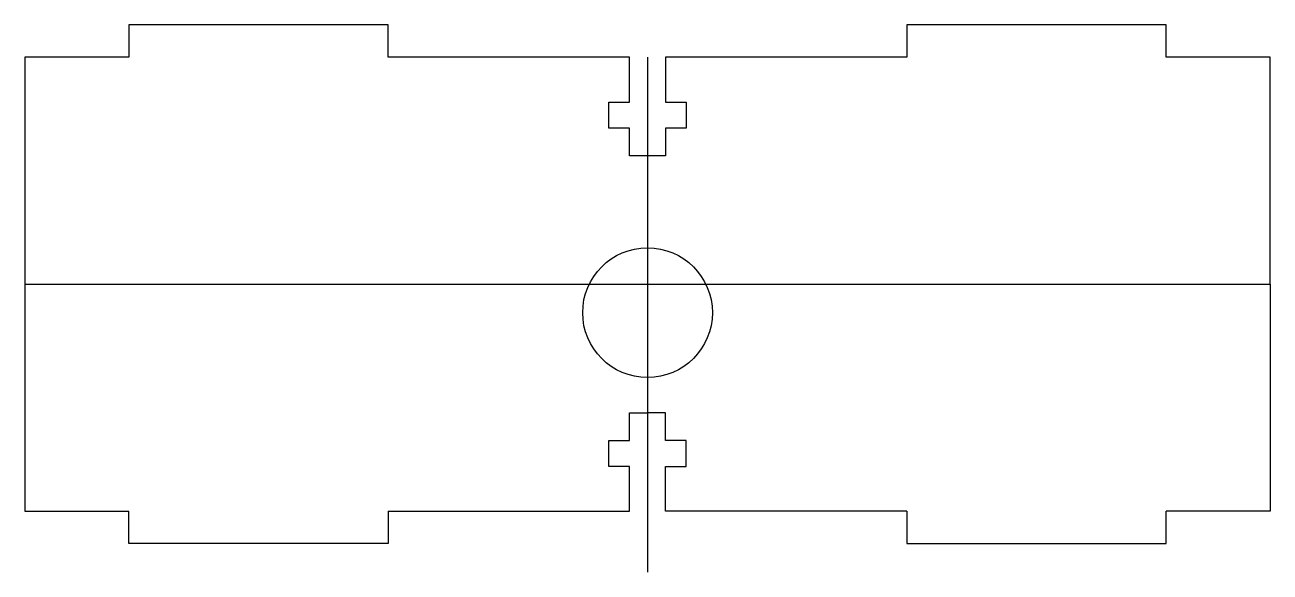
# Model space of a CAD drawing. Header units: millimetres. Extents: x -61 to 61, y -25 to 28.
import ezdxf

# ---------------------------------------------------------------- set-up
doc = ezdxf.new("R2010")
doc.units = ezdxf.units.MM
doc.layers.get('0').update_dxf_attribs({"linetype": 'CONTINUOUS'})

msp = doc.modelspace()

# ---------------------------------------------------------------- linework, layer by layer
for p, q in [((0, 25), (0, -25.4)), ((-60.96, 2.79), (-60.96, -19.43)), ((60.95, 2.79), (60.95, -19.43)), ((-1.76, -9.8), (0, -9.8)), ((-1.76, -12.51), (-1.76, -9.8)), ((1.75, -9.8), (0, -9.8)), ((1.75, -12.51), (1.75, -9.8)), ((-3.79, -15.05), (-3.79, -12.51)), ((-3.79, -12.51), (-1.76, -12.51)), ((3.78, -12.51), (1.75, -12.51)), ((3.78, -15.05), (3.78, -12.51)), ((-1.76, -15.05), (-3.79, -15.05)), ((-1.76, -19.43), (-1.76, -15.05)), ((1.75, -19.43), (1.75, -15.05)), ((1.75, -15.05), (3.78, -15.05)), ((-60.96, -19.43), (-50.8, -19.43)), ((-50.8, -22.6), (-50.8, -19.43)), ((-25.4, -19.43), (-25.4, -22.6)), ((-25.4, -19.43), (-1.76, -19.43)), ((25.39, -19.43), (1.75, -19.43)), ((25.39, -19.43), (25.39, -22.6)), ((60.95, -19.43), (50.79, -19.43)), ((50.79, -22.6), (50.79, -19.43)), ((-25.4, -22.6), (-50.8, -22.6)), ((25.39, -22.6), (50.79, -22.6))]:
    msp.add_line(p, q)
msp.add_lwpolyline([(-50.8, 25), (-60.96, 25), (-60.96, 2.79), (60.95, 2.79), (60.95, 25), (50.79, 25), (50.79, 28.18), (25.39, 28.18), (25.39, 25), (1.75, 25), (1.75, 20.62), (3.78, 20.62), (3.78, 18.08), (1.75, 18.08), (1.75, 15.37), (0, 15.37), (-1.76, 15.37), (-1.76, 18.08), (-3.79, 18.08), (-3.79, 20.62), (-1.76, 20.62), (-1.76, 25), (-25.4, 25), (-25.4, 28.18), (-50.8, 28.18)], close=True)
msp.add_circle((0, 0), 6.35)

doc.saveas('drawing.dxf')
